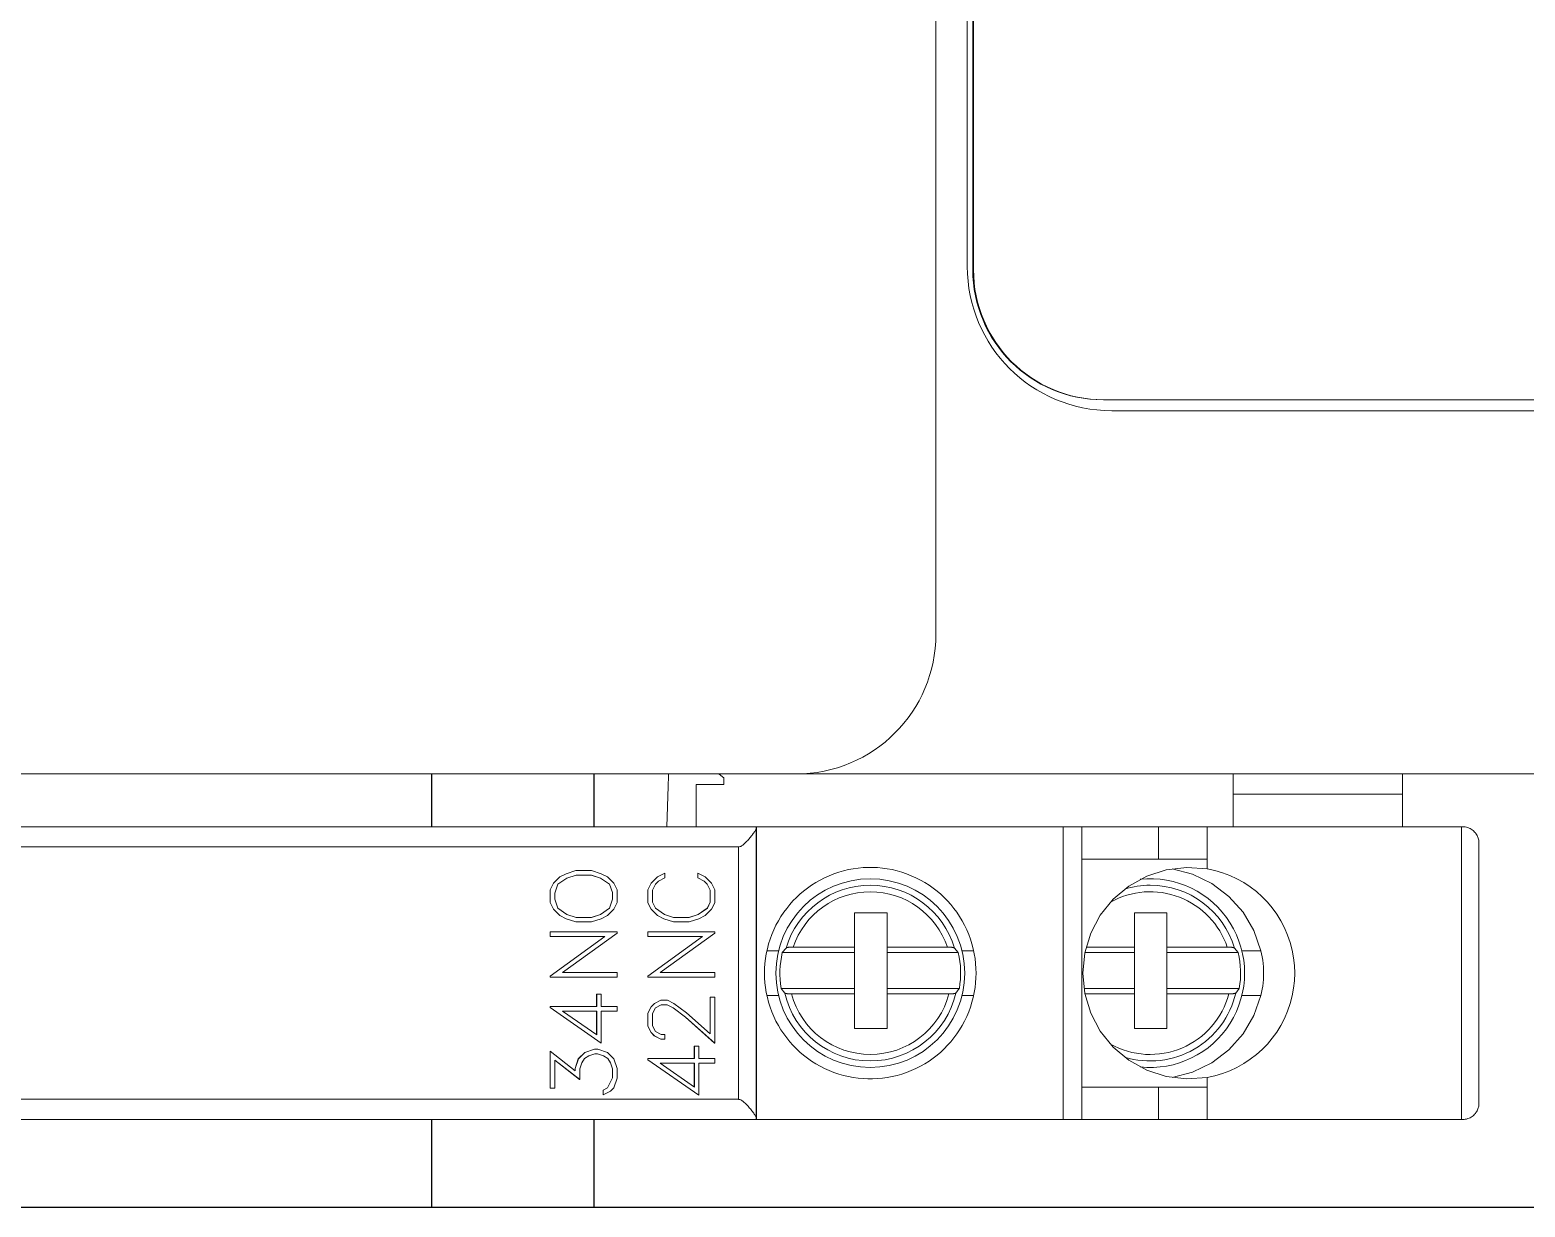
# Model space of a CAD drawing. Header units: millimetres. Extents: x 0 to 69574, y -5 to 41746.
# Drawn here: x 39219.34 to 39265.27, y 32219.4 to 32255.58 of the extents above; entities that cross this region are included whole.
import ezdxf

# ---------------------------------------------------------------- set-up
doc = ezdxf.new("R2010")
doc.units = ezdxf.units.MM
doc.set_wipeout_variables(frame=1)
doc.layers.add('000-PI-Oprema', color=30, linetype='Continuous', lineweight=5)
doc.layers.add('002-PI-Kabelska kanalica', color=150, linetype='Continuous')
doc.layers.add('004-PI-DIN Šina', color=3, linetype='Continuous')

# ---------------------------------------------------------------- blocks, each defined once
blk = doc.blocks.new('*U581')
at = {"layer": '004-PI-DIN Šina'}
blk.add_lwpolyline([(220, -17.5), (220, 17.5), (0, 17.5), (0, -17.5)], close=True, dxfattribs=at)
blk.add_lwpolyline([(0, 12.5), (220, 12.5)], dxfattribs=at)
blk = doc.blocks.new('*U1086')
at = {"layer": '002-PI-Kabelska kanalica'}
blk.add_line((-20, -100), (-20, 470), dxfattribs=at)
blk = doc.blocks.new('3RV2901-1A')
at = {"layer": '000-PI-Oprema'}
for p, q in [((44674.395, 32345.851), (44675.695, 32347.505)), ((44674.195, 32345.851), (44674.195, 32346.701)), ((44674.195, 32345.851), (44674.395, 32345.851)), ((44673.895, 32325.001), (44673.895, 32330.201)), ((44675.695, 32325.001), (44675.695, 32330.201)), ((44663.971, 32322.887), (44663.952, 32322.919)), ((44663.991, 32322.857), (44663.971, 32322.887)), ((44664.012, 32322.83), (44663.991, 32322.857)), ((44664.034, 32322.805), (44664.012, 32322.83)), ((44664.058, 32322.783), (44664.034, 32322.805)), ((44664.083, 32322.761), (44664.058, 32322.783)), ((44664.108, 32322.742), (44664.083, 32322.761)), ((44664.135, 32322.724), (44664.108, 32322.742)), ((44664.163, 32322.709), (44664.135, 32322.724)), ((44664.191, 32322.695), (44664.163, 32322.709)), ((44664.22, 32322.683), (44664.191, 32322.695)), ((44664.25, 32322.673), (44664.22, 32322.683)), ((44664.279, 32322.665), (44664.25, 32322.673)), ((44664.309, 32322.659), (44664.279, 32322.665)), ((44664.338, 32322.655), (44664.309, 32322.659)), ((44664.367, 32322.652), (44664.338, 32322.655)), ((44664.395, 32322.651), (44664.367, 32322.652)), ((44664.395, 32322.651), (44672.395, 32322.651)), ((44672.395, 32322.651), (44672.424, 32322.652)), ((44672.424, 32322.652), (44672.452, 32322.655)), ((44672.452, 32322.655), (44672.482, 32322.659)), ((44672.482, 32322.659), (44672.511, 32322.665)), ((44672.511, 32322.665), (44672.541, 32322.673)), ((44672.541, 32322.673), (44672.57, 32322.683)), ((44672.57, 32322.683), (44672.599, 32322.695)), ((44672.599, 32322.695), (44672.627, 32322.709)), ((44672.627, 32322.709), (44672.655, 32322.724)), ((44672.655, 32322.724), (44672.682, 32322.742)), ((44672.682, 32322.742), (44672.708, 32322.761)), ((44672.708, 32322.761), (44672.732, 32322.783)), ((44672.732, 32322.783), (44672.756, 32322.805)), ((44672.756, 32322.805), (44672.778, 32322.83)), ((44672.778, 32322.83), (44672.799, 32322.857)), ((44672.799, 32322.857), (44672.819, 32322.887)), ((44672.819, 32322.887), (44672.838, 32322.919))]:
    blk.add_line(p, q, dxfattribs=at)
blk.add_wipeout([(44663.895, 32411.52), (44672.895, 32411.52), (44672.895, 32323.186), (44663.895, 32323.151)]).dxf.layer = '000-PI-Oprema'
for p, q in [((44663.895, 32323.151), (44663.895, 32389.853)), ((44672.895, 32344.853), (44672.895, 32389.853)), ((44664.516, 32366.196), (44664.517, 32368.51)), ((44672.274, 32366.196), (44672.274, 32368.51)), ((44664.516, 32363.882), (44664.516, 32366.196)), ((44672.274, 32363.882), (44672.274, 32366.196)), ((44664.516, 32361.569), (44664.516, 32363.882)), ((44672.274, 32361.569), (44672.274, 32363.882)), ((44664.516, 32359.256), (44664.516, 32361.569)), ((44672.274, 32359.256), (44672.274, 32361.569)), ((44664.516, 32356.944), (44664.516, 32359.256)), ((44672.274, 32356.944), (44672.274, 32359.256)), ((44664.516, 32354.633), (44664.516, 32356.944)), ((44672.274, 32354.633), (44672.274, 32356.944)), ((44664.516, 32352.323), (44664.516, 32354.633)), ((44672.274, 32352.323), (44672.274, 32354.633)), ((44664.516, 32350.014), (44664.516, 32352.323)), ((44672.274, 32350.014), (44672.274, 32352.323)), ((44664.861, 32351.187), (44665.992, 32351.187)), ((44664.861, 32351.046), (44664.861, 32351.187)), ((44664.861, 32351.183), (44665.992, 32351.183)), ((44664.861, 32351.046), (44665.723, 32351.046)), ((44665.128, 32350.278), (44665.723, 32351.046)), ((44665.128, 32350.282), (44665.72, 32351.046)), ((44665.389, 32350.418), (44665.992, 32351.183)), ((44665.992, 32351.183), (44665.992, 32351.187)), ((44666.245, 32349.623), (44667.334, 32351.187)), ((44666.245, 32349.619), (44667.334, 32351.183)), ((44667.334, 32351.187), (44667.367, 32351.187)), ((44667.334, 32351.183), (44667.334, 32351.187)), ((44667.334, 32351.183), (44667.367, 32351.183)), ((44667.367, 32349.756), (44667.367, 32351.187)), ((44668.272, 32351.187), (44668.305, 32351.187)), ((44668.272, 32349.13), (44668.272, 32351.187)), ((44668.272, 32351.183), (44668.305, 32351.183)), ((44668.305, 32351.183), (44668.305, 32351.187)), ((44668.305, 32351.187), (44669.524, 32349.509)), ((44669.524, 32349.506), (44668.305, 32351.183)), ((44669.524, 32351.187), (44669.662, 32351.187)), ((44669.524, 32349.506), (44669.524, 32351.187)), ((44669.524, 32351.183), (44669.662, 32351.183)), ((44669.662, 32349.13), (44669.662, 32351.187)), ((44670.164, 32350.892), (44670.361, 32351.088)), ((44670.164, 32350.888), (44670.361, 32351.084)), ((44670.361, 32351.088), (44670.561, 32351.187)), ((44670.361, 32351.084), (44670.561, 32351.183)), ((44670.361, 32351.084), (44670.361, 32351.088)), ((44670.387, 32350.951), (44670.665, 32351.045)), ((44670.561, 32351.187), (44670.955, 32351.187)), ((44670.561, 32351.183), (44670.561, 32351.187)), ((44670.561, 32351.183), (44670.955, 32351.183)), ((44670.665, 32351.045), (44670.852, 32351.045)), ((44671.13, 32350.951), (44670.852, 32351.045)), ((44670.955, 32351.183), (44670.955, 32351.187)), ((44670.955, 32351.187), (44671.156, 32351.088)), ((44671.156, 32351.084), (44670.955, 32351.183)), ((44671.156, 32351.084), (44671.156, 32351.088)), ((44671.156, 32351.088), (44671.352, 32350.892)), ((44671.352, 32350.888), (44671.156, 32351.084)), ((44666.494, 32349.756), (44667.23, 32350.812)), ((44667.23, 32349.756), (44667.23, 32350.812)), ((44669.628, 32349.13), (44668.41, 32350.808)), ((44668.41, 32349.13), (44668.41, 32350.808)), ((44669.97, 32350.402), (44670.068, 32350.694)), ((44669.97, 32350.398), (44670.068, 32350.691)), ((44670.068, 32350.694), (44670.164, 32350.892)), ((44670.068, 32350.691), (44670.164, 32350.888)), ((44670.068, 32350.691), (44670.068, 32350.694)), ((44670.107, 32350.392), (44670.201, 32350.672)), ((44670.164, 32350.888), (44670.164, 32350.892)), ((44670.201, 32350.672), (44670.387, 32350.951)), ((44671.317, 32350.672), (44671.13, 32350.951)), ((44671.41, 32350.392), (44671.317, 32350.672)), ((44671.352, 32350.888), (44671.352, 32350.892)), ((44671.352, 32350.892), (44671.448, 32350.694)), ((44671.448, 32350.691), (44671.352, 32350.888)), ((44671.448, 32350.691), (44671.448, 32350.694)), ((44671.448, 32350.694), (44671.547, 32350.402)), ((44671.547, 32350.398), (44671.448, 32350.691)), ((44665.128, 32350.278), (44665.128, 32350.282)), ((44665.128, 32350.278), (44665.458, 32350.278)), ((44665.389, 32350.418), (44665.463, 32350.418)), ((44665.392, 32350.422), (44665.463, 32350.422)), ((44665.641, 32350.216), (44665.458, 32350.278)), ((44665.463, 32350.418), (44665.463, 32350.422)), ((44665.463, 32350.422), (44665.759, 32350.323)), ((44665.759, 32350.319), (44665.463, 32350.418)), ((44665.77, 32350.131), (44665.641, 32350.216)), ((44665.759, 32350.319), (44665.759, 32350.323)), ((44665.759, 32350.323), (44665.96, 32350.123)), ((44665.96, 32350.119), (44665.759, 32350.319)), ((44665.856, 32350.001), (44665.77, 32350.131)), ((44665.96, 32350.119), (44665.96, 32350.123)), ((44665.96, 32350.123), (44666.058, 32349.828)), ((44666.058, 32349.824), (44665.96, 32350.119)), ((44669.97, 32349.915), (44669.97, 32350.402)), ((44670.107, 32349.919), (44670.107, 32350.392)), ((44671.41, 32349.919), (44671.41, 32350.392)), ((44671.547, 32349.915), (44671.547, 32350.402)), ((44664.516, 32347.707), (44664.516, 32350.014)), ((44665.919, 32349.818), (44665.856, 32350.001)), ((44665.856, 32349.547), (44665.919, 32349.732)), ((44665.856, 32349.544), (44665.919, 32349.729)), ((44665.919, 32349.729), (44665.919, 32349.818)), ((44665.96, 32349.428), (44666.058, 32349.723)), ((44666.058, 32349.723), (44666.058, 32349.828)), ((44666.245, 32349.619), (44666.245, 32349.623)), ((44666.245, 32349.619), (44667.23, 32349.619)), ((44666.494, 32349.756), (44667.23, 32349.756)), ((44666.497, 32349.76), (44667.23, 32349.76)), ((44667.23, 32349.13), (44667.23, 32349.619)), ((44667.367, 32349.76), (44667.752, 32349.76)), ((44667.367, 32349.756), (44667.752, 32349.756)), ((44667.367, 32349.619), (44667.752, 32349.619)), ((44667.367, 32349.13), (44667.367, 32349.619)), ((44667.752, 32349.619), (44667.752, 32349.76)), ((44670.068, 32349.623), (44669.97, 32349.915)), ((44670.164, 32349.425), (44670.068, 32349.623)), ((44670.107, 32349.923), (44670.201, 32349.644)), ((44670.201, 32349.64), (44670.107, 32349.919)), ((44670.201, 32349.64), (44670.201, 32349.644)), ((44670.201, 32349.644), (44670.387, 32349.364)), ((44670.387, 32349.36), (44670.201, 32349.64)), ((44671.13, 32349.364), (44671.317, 32349.644)), ((44671.13, 32349.36), (44671.317, 32349.64)), ((44671.317, 32349.644), (44671.41, 32349.923)), ((44671.317, 32349.64), (44671.41, 32349.919)), ((44671.317, 32349.64), (44671.317, 32349.644)), ((44671.352, 32349.425), (44671.448, 32349.623)), ((44671.448, 32349.623), (44671.547, 32349.915)), ((44672.274, 32347.707), (44672.274, 32350.014)), ((44664.656, 32349.558), (44664.801, 32349.558)), ((44664.656, 32349.554), (44664.656, 32349.558)), ((44664.769, 32349.328), (44664.656, 32349.554)), ((44664.656, 32349.554), (44664.801, 32349.554)), ((44664.873, 32349.228), (44664.769, 32349.328)), ((44664.801, 32349.554), (44664.801, 32349.558)), ((44664.801, 32349.558), (44664.867, 32349.424)), ((44664.867, 32349.421), (44664.801, 32349.554)), ((44664.867, 32349.421), (44664.867, 32349.424)), ((44664.867, 32349.424), (44665.178, 32349.271)), ((44665.178, 32349.267), (44664.867, 32349.421)), ((44665.17, 32349.13), (44664.873, 32349.228)), ((44665.17, 32349.13), (44665.463, 32349.13)), ((44665.178, 32349.271), (44665.458, 32349.271)), ((44665.178, 32349.267), (44665.178, 32349.271)), ((44665.178, 32349.267), (44665.458, 32349.267)), ((44665.458, 32349.271), (44665.641, 32349.335)), ((44665.458, 32349.267), (44665.641, 32349.331)), ((44665.458, 32349.267), (44665.458, 32349.271)), ((44665.463, 32349.13), (44665.759, 32349.229)), ((44665.641, 32349.335), (44665.77, 32349.419)), ((44665.641, 32349.331), (44665.77, 32349.415)), ((44665.641, 32349.331), (44665.641, 32349.335)), ((44665.759, 32349.229), (44665.96, 32349.428)), ((44665.77, 32349.419), (44665.856, 32349.547)), ((44665.77, 32349.415), (44665.856, 32349.544)), ((44665.77, 32349.415), (44665.77, 32349.419)), ((44665.856, 32349.544), (44665.856, 32349.547)), ((44667.23, 32349.13), (44667.367, 32349.13)), ((44668.272, 32349.13), (44668.41, 32349.13)), ((44669.628, 32349.13), (44669.662, 32349.13)), ((44670.361, 32349.229), (44670.164, 32349.425)), ((44670.561, 32349.13), (44670.361, 32349.229)), ((44670.387, 32349.36), (44670.387, 32349.364)), ((44670.387, 32349.364), (44670.665, 32349.271)), ((44670.665, 32349.267), (44670.387, 32349.36)), ((44670.561, 32349.13), (44670.955, 32349.13)), ((44670.665, 32349.271), (44670.874, 32349.271)), ((44670.665, 32349.267), (44670.665, 32349.271)), ((44670.665, 32349.267), (44670.874, 32349.267)), ((44670.874, 32349.271), (44671.13, 32349.364)), ((44670.874, 32349.267), (44671.13, 32349.36)), ((44670.874, 32349.267), (44670.874, 32349.271)), ((44670.955, 32349.13), (44671.156, 32349.229)), ((44671.13, 32349.36), (44671.13, 32349.364)), ((44671.156, 32349.229), (44671.352, 32349.425)), ((44664.645, 32346.621), (44665.734, 32348.184)), ((44664.645, 32346.618), (44665.734, 32348.181)), ((44664.894, 32346.755), (44665.63, 32347.81)), ((44665.63, 32346.755), (44665.63, 32347.81)), ((44665.734, 32348.184), (44665.767, 32348.184)), ((44665.734, 32348.181), (44665.734, 32348.184)), ((44665.734, 32348.181), (44665.767, 32348.181)), ((44665.767, 32346.755), (44665.767, 32348.184)), ((44666.366, 32347.787), (44666.464, 32347.987)), ((44666.366, 32347.784), (44666.464, 32347.984)), ((44666.366, 32347.661), (44666.366, 32347.787)), ((44666.464, 32347.987), (44666.566, 32348.087)), ((44666.464, 32347.984), (44666.566, 32348.084)), ((44666.464, 32347.984), (44666.464, 32347.987)), ((44666.506, 32347.773), (44666.597, 32347.953)), ((44666.506, 32347.661), (44666.506, 32347.773)), ((44666.566, 32348.087), (44666.767, 32348.184)), ((44666.566, 32348.084), (44666.767, 32348.181)), ((44666.566, 32348.084), (44666.566, 32348.087)), ((44666.597, 32347.953), (44666.778, 32348.044)), ((44666.767, 32348.184), (44667.162, 32348.184)), ((44666.767, 32348.181), (44666.767, 32348.184)), ((44666.767, 32348.181), (44667.162, 32348.181)), ((44666.778, 32348.044), (44667.15, 32348.044)), ((44667.332, 32347.954), (44667.15, 32348.044)), ((44667.162, 32348.181), (44667.162, 32348.184)), ((44667.162, 32348.184), (44667.362, 32348.085)), ((44667.362, 32348.082), (44667.162, 32348.181)), ((44667.422, 32347.773), (44667.332, 32347.954)), ((44667.362, 32348.082), (44667.362, 32348.085)), ((44667.362, 32348.085), (44667.464, 32347.985)), ((44667.464, 32347.982), (44667.362, 32348.082)), ((44667.422, 32347.593), (44667.422, 32347.773)), ((44667.464, 32347.982), (44667.464, 32347.985)), ((44667.464, 32347.985), (44667.563, 32347.785)), ((44667.563, 32347.782), (44667.464, 32347.982)), ((44667.563, 32347.579), (44667.563, 32347.785)), ((44668.272, 32348.184), (44668.305, 32348.184)), ((44668.272, 32348.181), (44668.272, 32348.184)), ((44668.272, 32348.181), (44668.305, 32348.181)), ((44668.272, 32346.129), (44668.272, 32348.181)), ((44668.305, 32348.181), (44668.305, 32348.184)), ((44668.305, 32348.184), (44669.524, 32346.508)), ((44669.524, 32346.505), (44668.305, 32348.181)), ((44669.628, 32346.129), (44668.41, 32347.806)), ((44668.41, 32346.129), (44668.41, 32347.806)), ((44669.524, 32348.184), (44669.662, 32348.184)), ((44669.524, 32348.181), (44669.524, 32348.184)), ((44669.524, 32348.181), (44669.662, 32348.181)), ((44669.524, 32346.505), (44669.524, 32348.181)), ((44669.662, 32348.181), (44669.662, 32348.184)), ((44669.662, 32346.129), (44669.662, 32348.181)), ((44670.067, 32347.692), (44670.162, 32347.889)), ((44670.067, 32347.689), (44670.162, 32347.886)), ((44670.162, 32347.889), (44670.36, 32348.085)), ((44670.162, 32347.886), (44670.36, 32348.082)), ((44670.162, 32347.886), (44670.162, 32347.889)), ((44670.2, 32347.671), (44670.387, 32347.953)), ((44670.36, 32348.085), (44670.56, 32348.184)), ((44670.36, 32348.082), (44670.56, 32348.181)), ((44670.36, 32348.082), (44670.36, 32348.085)), ((44670.387, 32347.953), (44670.572, 32348.044)), ((44670.56, 32348.184), (44670.955, 32348.184)), ((44670.56, 32348.181), (44670.56, 32348.184)), ((44670.56, 32348.181), (44670.955, 32348.181)), ((44670.572, 32348.044), (44670.944, 32348.044)), ((44671.128, 32347.951), (44670.944, 32348.044)), ((44670.955, 32348.181), (44670.955, 32348.184)), ((44670.955, 32348.184), (44671.156, 32348.087)), ((44671.156, 32348.084), (44670.955, 32348.181)), ((44671.219, 32347.86), (44671.128, 32347.951)), ((44671.156, 32348.084), (44671.156, 32348.087)), ((44671.156, 32348.087), (44671.353, 32347.891)), ((44671.353, 32347.888), (44671.156, 32348.084)), ((44671.321, 32347.661), (44671.219, 32347.86)), ((44671.353, 32347.888), (44671.353, 32347.891)), ((44671.353, 32347.891), (44671.465, 32347.664)), ((44671.465, 32347.661), (44671.353, 32347.888)), ((44664.516, 32345.401), (44664.516, 32347.707)), ((44666.366, 32347.661), (44666.506, 32347.661)), ((44667.044, 32347.03), (44667.33, 32347.409)), ((44667.044, 32347.027), (44667.33, 32347.406)), ((44667.173, 32346.996), (44667.464, 32347.382)), ((44667.33, 32347.409), (44667.422, 32347.596)), ((44667.33, 32347.406), (44667.422, 32347.593)), ((44667.33, 32347.406), (44667.33, 32347.409)), ((44667.464, 32347.382), (44667.563, 32347.579)), ((44669.97, 32347.4), (44670.067, 32347.692)), ((44669.97, 32347.397), (44670.067, 32347.689)), ((44669.97, 32347.397), (44669.97, 32347.4)), ((44669.97, 32346.914), (44669.97, 32347.397)), ((44670.067, 32347.689), (44670.067, 32347.692)), ((44670.107, 32347.392), (44670.2, 32347.671)), ((44670.107, 32346.919), (44670.107, 32347.392)), ((44671.321, 32347.661), (44671.465, 32347.661)), ((44671.465, 32347.661), (44671.465, 32347.664)), ((44672.274, 32345.401), (44672.274, 32347.707)), ((44675.695, 32347.505), (44672.895, 32347.601)), ((44666.243, 32346.133), (44667.044, 32347.03)), ((44666.243, 32346.129), (44667.044, 32347.027)), ((44666.534, 32346.266), (44667.173, 32346.996)), ((44667.044, 32347.027), (44667.044, 32347.03)), ((44670.067, 32346.621), (44669.97, 32346.914)), ((44670.107, 32346.922), (44670.2, 32346.642)), ((44670.2, 32346.639), (44670.107, 32346.919)), ((44664.645, 32346.618), (44664.645, 32346.621)), ((44664.645, 32346.618), (44665.63, 32346.618)), ((44664.894, 32346.755), (44665.63, 32346.755)), ((44664.897, 32346.758), (44665.63, 32346.758)), ((44665.63, 32346.129), (44665.63, 32346.618)), ((44665.767, 32346.758), (44666.152, 32346.758)), ((44665.767, 32346.755), (44666.152, 32346.755)), ((44665.767, 32346.618), (44666.152, 32346.618)), ((44665.767, 32346.129), (44665.767, 32346.618)), ((44666.152, 32346.618), (44666.152, 32346.758)), ((44670.162, 32346.424), (44670.067, 32346.621)), ((44670.36, 32346.228), (44670.162, 32346.424)), ((44670.2, 32346.639), (44670.2, 32346.642)), ((44670.2, 32346.642), (44670.387, 32346.36)), ((44670.387, 32346.357), (44670.2, 32346.639)), ((44671.128, 32346.363), (44671.219, 32346.454)), ((44671.128, 32346.36), (44671.219, 32346.45)), ((44671.156, 32346.227), (44671.353, 32346.422)), ((44671.219, 32346.454), (44671.321, 32346.653)), ((44671.219, 32346.45), (44671.321, 32346.65)), ((44671.219, 32346.45), (44671.219, 32346.454)), ((44671.321, 32346.653), (44671.465, 32346.653)), ((44671.321, 32346.65), (44671.321, 32346.653)), ((44671.321, 32346.65), (44671.465, 32346.65)), ((44671.353, 32346.422), (44671.465, 32346.65)), ((44671.465, 32346.65), (44671.465, 32346.653)), ((44672.895, 32346.701), (44674.195, 32346.701)), ((44665.63, 32346.129), (44665.767, 32346.129)), ((44666.243, 32346.129), (44666.243, 32346.133)), ((44666.243, 32346.129), (44667.658, 32346.129)), ((44666.534, 32346.266), (44667.658, 32346.266)), ((44666.537, 32346.27), (44667.658, 32346.27)), ((44667.658, 32346.129), (44667.658, 32346.27)), ((44668.272, 32346.129), (44668.41, 32346.129)), ((44669.628, 32346.129), (44669.662, 32346.129)), ((44670.56, 32346.129), (44670.36, 32346.228)), ((44670.387, 32346.357), (44670.387, 32346.36)), ((44670.387, 32346.36), (44670.572, 32346.27)), ((44670.572, 32346.266), (44670.387, 32346.357)), ((44670.56, 32346.129), (44670.955, 32346.129)), ((44670.572, 32346.27), (44670.944, 32346.27)), ((44670.572, 32346.266), (44670.572, 32346.27)), ((44670.572, 32346.266), (44670.944, 32346.266)), ((44670.944, 32346.27), (44671.128, 32346.363)), ((44670.944, 32346.266), (44671.128, 32346.36)), ((44670.944, 32346.266), (44670.944, 32346.27)), ((44670.955, 32346.129), (44671.156, 32346.227)), ((44671.128, 32346.36), (44671.128, 32346.363)), ((44664.14, 32344.97), (44664.167, 32344.991)), ((44664.167, 32344.991), (44664.195, 32345.012)), ((44664.195, 32345.012), (44664.222, 32345.035)), ((44664.222, 32345.035), (44664.249, 32345.058)), ((44664.249, 32345.058), (44664.276, 32345.081)), ((44664.276, 32345.081), (44664.302, 32345.105)), ((44664.302, 32345.105), (44664.328, 32345.128)), ((44664.328, 32345.128), (44664.353, 32345.152)), ((44664.353, 32345.152), (44664.377, 32345.175)), ((44664.377, 32345.175), (44664.399, 32345.199)), ((44664.399, 32345.199), (44664.421, 32345.222)), ((44664.421, 32345.222), (44664.44, 32345.244)), ((44664.44, 32345.244), (44664.458, 32345.266)), ((44664.458, 32345.266), (44664.474, 32345.288)), ((44664.474, 32345.288), (44664.486, 32345.307)), ((44664.486, 32345.307), (44664.496, 32345.325)), ((44664.496, 32345.325), (44664.503, 32345.341)), ((44664.503, 32345.341), (44664.509, 32345.356)), ((44664.509, 32345.356), (44664.513, 32345.37)), ((44664.513, 32345.37), (44664.515, 32345.385)), ((44664.515, 32345.385), (44664.516, 32345.401)), ((44664.516, 32345.401), (44672.274, 32345.401)), ((44672.276, 32345.377), (44672.274, 32345.401)), ((44672.282, 32345.353), (44672.276, 32345.377)), ((44672.291, 32345.331), (44672.282, 32345.353)), ((44672.303, 32345.309), (44672.291, 32345.331)), ((44672.317, 32345.288), (44672.303, 32345.309)), ((44672.332, 32345.266), (44672.317, 32345.288)), ((44672.349, 32345.245), (44672.332, 32345.266)), ((44672.367, 32345.224), (44672.349, 32345.245)), ((44672.386, 32345.204), (44672.367, 32345.224)), ((44672.406, 32345.183), (44672.386, 32345.204)), ((44672.428, 32345.161), (44672.406, 32345.183)), ((44672.451, 32345.139), (44672.428, 32345.161)), ((44672.475, 32345.116), (44672.451, 32345.139)), ((44672.5, 32345.094), (44672.475, 32345.116)), ((44672.525, 32345.071), (44672.5, 32345.094)), ((44672.551, 32345.049), (44672.525, 32345.071)), ((44672.578, 32345.027), (44672.551, 32345.049)), ((44672.604, 32345.006), (44672.578, 32345.027)), ((44672.631, 32344.985), (44672.604, 32345.006)), ((44663.895, 32344.853), (44672.895, 32344.853)), ((44663.895, 32344.852), (44664.845, 32344.852)), ((44663.93, 32344.853), (44663.944, 32344.855)), ((44663.944, 32344.855), (44663.959, 32344.859)), ((44663.959, 32344.859), (44663.977, 32344.866)), ((44663.977, 32344.866), (44663.996, 32344.875)), ((44663.996, 32344.875), (44664.017, 32344.886)), ((44664.017, 32344.886), (44664.04, 32344.899)), ((44664.04, 32344.899), (44664.063, 32344.915)), ((44664.063, 32344.915), (44664.088, 32344.932)), ((44664.088, 32344.932), (44664.114, 32344.95)), ((44664.114, 32344.95), (44664.14, 32344.97)), ((44664.845, 32344.851), (44664.845, 32344.853)), ((44664.845, 32344.851), (44671.945, 32344.851)), ((44667.648, 32344.514), (44667.798, 32344.546)), ((44667.798, 32344.546), (44667.949, 32344.571)), ((44667.949, 32344.571), (44668.099, 32344.588)), ((44668.099, 32344.588), (44668.248, 32344.598)), ((44668.248, 32344.598), (44668.395, 32344.601)), ((44668.542, 32344.598), (44668.395, 32344.601)), ((44668.691, 32344.588), (44668.542, 32344.598)), ((44668.841, 32344.571), (44668.691, 32344.588)), ((44668.992, 32344.546), (44668.841, 32344.571)), ((44669.142, 32344.514), (44668.992, 32344.546)), ((44671.945, 32344.851), (44671.945, 32344.853)), ((44671.945, 32344.852), (44672.895, 32344.852)), ((44672.657, 32344.965), (44672.631, 32344.985)), ((44672.682, 32344.946), (44672.657, 32344.965)), ((44672.705, 32344.929), (44672.682, 32344.946)), ((44672.728, 32344.914), (44672.705, 32344.929)), ((44672.749, 32344.9), (44672.728, 32344.914)), ((44672.769, 32344.888), (44672.749, 32344.9)), ((44672.788, 32344.878), (44672.769, 32344.888)), ((44672.805, 32344.869), (44672.788, 32344.878)), ((44672.821, 32344.863), (44672.805, 32344.869)), ((44672.836, 32344.857), (44672.821, 32344.863)), ((44672.849, 32344.854), (44672.836, 32344.857)), ((44672.86, 32344.853), (44672.849, 32344.854)), ((44672.895, 32344.852), (44672.895, 32344.853)), ((44672.895, 32335.423), (44672.895, 32344.852)), ((44666.526, 32344.011), (44666.654, 32344.096)), ((44666.654, 32344.096), (44666.786, 32344.175)), ((44666.786, 32344.175), (44666.922, 32344.249)), ((44666.922, 32344.249), (44667.062, 32344.316)), ((44667.062, 32344.316), (44667.205, 32344.376)), ((44667.205, 32344.376), (44667.351, 32344.429)), ((44667.351, 32344.429), (44667.499, 32344.475)), ((44667.499, 32344.475), (44667.648, 32344.514)), ((44667.705, 32344.168), (44667.705, 32344.527)), ((44667.925, 32344.087), (44667.784, 32343.981)), ((44667.925, 32341.836), (44667.925, 32344.087)), ((44669.085, 32344.168), (44669.085, 32344.527)), ((44669.291, 32344.475), (44669.142, 32344.514)), ((44669.439, 32344.429), (44669.291, 32344.475)), ((44669.585, 32344.376), (44669.439, 32344.429)), ((44669.728, 32344.316), (44669.585, 32344.376)), ((44669.868, 32344.249), (44669.728, 32344.316)), ((44670.004, 32344.175), (44669.868, 32344.249)), ((44670.136, 32344.096), (44670.004, 32344.175)), ((44670.264, 32344.011), (44670.136, 32344.096)), ((44665.97, 32343.515), (44666.071, 32343.623)), ((44666.071, 32343.623), (44666.176, 32343.726)), ((44666.176, 32343.726), (44666.287, 32343.825)), ((44666.287, 32343.825), (44666.404, 32343.92)), ((44666.404, 32343.92), (44666.526, 32344.011)), ((44667.755, 32343.784), (44667.756, 32343.8)), ((44667.755, 32343.768), (44667.755, 32343.784)), ((44667.755, 32341.836), (44667.755, 32343.768)), ((44667.756, 32343.817), (44667.757, 32343.833)), ((44667.756, 32343.8), (44667.756, 32343.817)), ((44667.757, 32343.848), (44667.758, 32343.862)), ((44667.757, 32343.833), (44667.757, 32343.848)), ((44667.758, 32343.862), (44667.76, 32343.877)), ((44667.76, 32343.877), (44667.761, 32343.891)), ((44667.761, 32343.891), (44667.763, 32343.904)), ((44667.763, 32343.904), (44667.764, 32343.916)), ((44667.764, 32343.916), (44667.766, 32343.927)), ((44667.766, 32343.927), (44667.768, 32343.938)), ((44667.768, 32343.938), (44667.77, 32343.948)), ((44667.77, 32343.948), (44667.772, 32343.957)), ((44667.772, 32343.957), (44667.774, 32343.964)), ((44667.774, 32343.964), (44667.776, 32343.97)), ((44667.776, 32343.97), (44667.779, 32343.975)), ((44667.779, 32343.975), (44667.781, 32343.979)), ((44667.781, 32343.979), (44667.784, 32343.981)), ((44669.025, 32341.836), (44669.025, 32344.055)), ((44669.166, 32343.939), (44669.025, 32344.055)), ((44669.169, 32343.936), (44669.166, 32343.939)), ((44669.171, 32343.932), (44669.169, 32343.936)), ((44669.174, 32343.927), (44669.171, 32343.932)), ((44669.176, 32343.92), (44669.174, 32343.927)), ((44669.178, 32343.913), (44669.176, 32343.92)), ((44669.18, 32343.904), (44669.178, 32343.913)), ((44669.182, 32343.893), (44669.18, 32343.904)), ((44669.184, 32343.882), (44669.182, 32343.893)), ((44669.186, 32343.871), (44669.184, 32343.882)), ((44669.188, 32343.859), (44669.186, 32343.871)), ((44669.189, 32343.845), (44669.188, 32343.859)), ((44669.191, 32343.831), (44669.189, 32343.845)), ((44669.192, 32343.816), (44669.191, 32343.831)), ((44669.193, 32343.801), (44669.192, 32343.816)), ((44669.194, 32343.786), (44669.193, 32343.801)), ((44669.194, 32343.769), (44669.194, 32343.786)), ((44669.195, 32343.753), (44669.194, 32343.769)), ((44669.195, 32343.736), (44669.195, 32343.753)), ((44669.195, 32343.72), (44669.195, 32343.736)), ((44669.195, 32341.836), (44669.195, 32343.72)), ((44670.386, 32343.92), (44670.264, 32344.011)), ((44670.503, 32343.825), (44670.386, 32343.92)), ((44670.614, 32343.726), (44670.503, 32343.825)), ((44670.719, 32343.623), (44670.614, 32343.726)), ((44670.82, 32343.515), (44670.719, 32343.623)), ((44665.61, 32343.027), (44665.693, 32343.157)), ((44665.693, 32343.157), (44665.78, 32343.282)), ((44665.78, 32343.282), (44665.873, 32343.401)), ((44665.873, 32343.401), (44665.97, 32343.515)), ((44670.917, 32343.401), (44670.82, 32343.515)), ((44671.01, 32343.282), (44670.917, 32343.401)), ((44671.098, 32343.157), (44671.01, 32343.282)), ((44671.18, 32343.027), (44671.098, 32343.157)), ((44665.4, 32342.613), (44665.464, 32342.754)), ((44665.464, 32342.754), (44665.534, 32342.893)), ((44665.534, 32342.893), (44665.61, 32343.027)), ((44671.256, 32342.893), (44671.18, 32343.027)), ((44671.327, 32342.754), (44671.256, 32342.893)), ((44671.39, 32342.613), (44671.327, 32342.754)), ((44665.251, 32342.173), (44665.293, 32342.322)), ((44665.293, 32342.322), (44665.343, 32342.468)), ((44665.343, 32342.468), (44665.4, 32342.613)), ((44671.447, 32342.468), (44671.39, 32342.613)), ((44671.497, 32342.322), (44671.447, 32342.468)), ((44671.54, 32342.173), (44671.497, 32342.322)), ((44665.166, 32341.722), (44665.187, 32341.873)), ((44665.187, 32341.873), (44665.215, 32342.023)), ((44665.215, 32342.023), (44665.251, 32342.173)), ((44666.695, 32341.836), (44670.245, 32341.836)), ((44666.695, 32340.836), (44666.695, 32341.836)), ((44670.245, 32340.836), (44670.245, 32341.836)), ((44671.575, 32342.023), (44671.54, 32342.173)), ((44671.603, 32341.873), (44671.575, 32342.023)), ((44671.624, 32341.722), (44671.603, 32341.873)), ((44665.146, 32341.425), (44665.153, 32341.573)), ((44665.146, 32341.278), (44665.146, 32341.425)), ((44665.153, 32341.573), (44665.166, 32341.722)), ((44671.638, 32341.573), (44671.624, 32341.722)), ((44671.644, 32341.425), (44671.638, 32341.573)), ((44671.644, 32341.278), (44671.644, 32341.425)), ((44665.153, 32341.13), (44665.146, 32341.278)), ((44665.166, 32340.98), (44665.153, 32341.13)), ((44665.187, 32340.83), (44665.166, 32340.98)), ((44671.603, 32340.83), (44671.624, 32340.98)), ((44671.624, 32340.98), (44671.637, 32341.13)), ((44671.637, 32341.13), (44671.644, 32341.278)), ((44665.215, 32340.679), (44665.187, 32340.83)), ((44665.251, 32340.53), (44665.215, 32340.679)), ((44665.293, 32340.381), (44665.251, 32340.53)), ((44666.695, 32340.836), (44670.245, 32340.836)), ((44667.755, 32338.935), (44667.755, 32340.836)), ((44667.925, 32338.616), (44667.925, 32340.836)), ((44669.025, 32338.648), (44669.025, 32340.836)), ((44669.195, 32338.983), (44669.195, 32340.836)), ((44671.497, 32340.381), (44671.539, 32340.53)), ((44671.539, 32340.53), (44671.575, 32340.679)), ((44671.575, 32340.679), (44671.603, 32340.83)), ((44665.343, 32340.234), (44665.293, 32340.381)), ((44665.4, 32340.09), (44665.343, 32340.234)), ((44665.464, 32339.948), (44665.4, 32340.09)), ((44665.534, 32339.81), (44665.464, 32339.948)), ((44671.256, 32339.81), (44671.326, 32339.948)), ((44671.326, 32339.948), (44671.39, 32340.09)), ((44671.39, 32340.09), (44671.447, 32340.234)), ((44671.447, 32340.234), (44671.497, 32340.381)), ((44665.61, 32339.676), (44665.534, 32339.81)), ((44665.693, 32339.546), (44665.61, 32339.676)), ((44665.781, 32339.421), (44665.693, 32339.546)), ((44671.01, 32339.421), (44671.097, 32339.546)), ((44671.097, 32339.546), (44671.18, 32339.676)), ((44671.18, 32339.676), (44671.256, 32339.81)), ((44665.873, 32339.301), (44665.781, 32339.421)), ((44665.97, 32339.187), (44665.873, 32339.301)), ((44666.071, 32339.079), (44665.97, 32339.187)), ((44666.176, 32338.977), (44666.071, 32339.079)), ((44670.614, 32338.977), (44670.719, 32339.079)), ((44670.719, 32339.079), (44670.82, 32339.187)), ((44670.82, 32339.187), (44670.917, 32339.301)), ((44670.917, 32339.301), (44671.01, 32339.421)), ((44666.287, 32338.878), (44666.176, 32338.977)), ((44666.404, 32338.783), (44666.287, 32338.878)), ((44666.527, 32338.692), (44666.404, 32338.783)), ((44666.654, 32338.607), (44666.527, 32338.692)), ((44666.786, 32338.528), (44666.654, 32338.607)), ((44667.755, 32338.919), (44667.755, 32338.935)), ((44667.756, 32338.902), (44667.755, 32338.919)), ((44667.756, 32338.886), (44667.756, 32338.902)), ((44667.757, 32338.87), (44667.756, 32338.886)), ((44667.757, 32338.855), (44667.757, 32338.87)), ((44667.758, 32338.841), (44667.757, 32338.855)), ((44667.76, 32338.826), (44667.758, 32338.841)), ((44667.761, 32338.812), (44667.76, 32338.826)), ((44667.763, 32338.799), (44667.761, 32338.812)), ((44667.764, 32338.787), (44667.763, 32338.799)), ((44667.766, 32338.775), (44667.764, 32338.787)), ((44667.768, 32338.765), (44667.766, 32338.775)), ((44667.77, 32338.755), (44667.768, 32338.765)), ((44667.772, 32338.746), (44667.77, 32338.755)), ((44667.774, 32338.739), (44667.772, 32338.746)), ((44667.776, 32338.733), (44667.774, 32338.739)), ((44667.779, 32338.728), (44667.776, 32338.733)), ((44667.781, 32338.724), (44667.779, 32338.728)), ((44667.784, 32338.722), (44667.781, 32338.724)), ((44667.784, 32338.722), (44667.925, 32338.616)), ((44669.025, 32338.648), (44669.166, 32338.764)), ((44669.166, 32338.764), (44669.168, 32338.766)), ((44669.168, 32338.766), (44669.171, 32338.769)), ((44669.171, 32338.769), (44669.173, 32338.773)), ((44669.173, 32338.773), (44669.175, 32338.778)), ((44669.175, 32338.778), (44669.176, 32338.784)), ((44669.176, 32338.784), (44669.178, 32338.79)), ((44669.178, 32338.79), (44669.18, 32338.797)), ((44669.18, 32338.797), (44669.182, 32338.806)), ((44669.182, 32338.806), (44669.183, 32338.814)), ((44669.183, 32338.814), (44669.185, 32338.823)), ((44669.185, 32338.823), (44669.186, 32338.833)), ((44669.186, 32338.833), (44669.188, 32338.843)), ((44669.188, 32338.843), (44669.189, 32338.854)), ((44669.189, 32338.854), (44669.19, 32338.866)), ((44669.19, 32338.866), (44669.191, 32338.878)), ((44669.191, 32338.878), (44669.192, 32338.89)), ((44669.192, 32338.89), (44669.193, 32338.903)), ((44669.193, 32338.915), (44669.194, 32338.928)), ((44669.193, 32338.903), (44669.193, 32338.915)), ((44669.194, 32338.942), (44669.195, 32338.956)), ((44669.194, 32338.928), (44669.194, 32338.942)), ((44669.195, 32338.97), (44669.195, 32338.983)), ((44669.195, 32338.956), (44669.195, 32338.97)), ((44670.004, 32338.528), (44670.136, 32338.607)), ((44670.136, 32338.607), (44670.264, 32338.692)), ((44670.264, 32338.692), (44670.386, 32338.783)), ((44670.386, 32338.783), (44670.503, 32338.878)), ((44670.503, 32338.878), (44670.614, 32338.977)), ((44666.922, 32338.454), (44666.786, 32338.528)), ((44667.062, 32338.387), (44666.922, 32338.454)), ((44667.205, 32338.327), (44667.062, 32338.387)), ((44667.351, 32338.274), (44667.205, 32338.327)), ((44667.499, 32338.228), (44667.351, 32338.274)), ((44667.648, 32338.189), (44667.499, 32338.228)), ((44667.798, 32338.157), (44667.648, 32338.189)), ((44667.705, 32338.176), (44667.705, 32338.535)), ((44667.949, 32338.132), (44667.798, 32338.157)), ((44668.099, 32338.115), (44667.949, 32338.132)), ((44668.248, 32338.105), (44668.099, 32338.115)), ((44668.395, 32338.101), (44668.248, 32338.105)), ((44668.395, 32338.101), (44668.542, 32338.105)), ((44668.542, 32338.105), (44668.691, 32338.115)), ((44668.691, 32338.115), (44668.841, 32338.132)), ((44668.841, 32338.132), (44668.992, 32338.157)), ((44668.992, 32338.157), (44669.142, 32338.189)), ((44669.085, 32338.176), (44669.085, 32338.535)), ((44669.142, 32338.189), (44669.291, 32338.228)), ((44669.291, 32338.228), (44669.439, 32338.274)), ((44669.439, 32338.274), (44669.585, 32338.327)), ((44669.585, 32338.327), (44669.728, 32338.387)), ((44669.728, 32338.387), (44669.868, 32338.454)), ((44669.868, 32338.454), (44670.004, 32338.528)), ((44663.895, 32335.423), (44672.895, 32335.423)), ((44672.895, 32334.851), (44672.895, 32335.423)), ((44663.895, 32334.851), (44672.895, 32334.851)), ((44664.895, 32332.501), (44664.895, 32334.851)), ((44667.755, 32333.236), (44667.755, 32334.755)), ((44667.925, 32333.236), (44667.925, 32334.784)), ((44669.025, 32333.236), (44669.025, 32334.757)), ((44669.195, 32333.236), (44669.195, 32334.718)), ((44671.895, 32332.501), (44671.895, 32334.851)), ((44672.895, 32332.501), (44672.895, 32334.851)), ((44666.695, 32333.236), (44670.245, 32333.236)), ((44666.695, 32332.236), (44666.695, 32333.236)), ((44670.245, 32332.236), (44670.245, 32333.236)), ((44663.895, 32332.501), (44664.895, 32332.501)), ((44664.895, 32331.001), (44664.895, 32332.501)), ((44666.695, 32332.236), (44670.245, 32332.236)), ((44667.755, 32330.335), (44667.755, 32332.236)), ((44667.925, 32330.016), (44667.925, 32332.236)), ((44669.025, 32330.048), (44669.025, 32332.236)), ((44669.195, 32330.383), (44669.195, 32332.236)), ((44671.895, 32332.501), (44672.895, 32332.501)), ((44671.895, 32331.001), (44671.895, 32332.501)), ((44672.895, 32331.001), (44672.895, 32332.501)), ((44663.895, 32331.001), (44664.895, 32331.001)), ((44664.895, 32331.001), (44665.192, 32331.001)), ((44665.242, 32330.767), (44665.192, 32331.001)), ((44665.31, 32330.534), (44665.242, 32330.767)), ((44671.481, 32330.534), (44671.548, 32330.767)), ((44671.548, 32330.767), (44671.598, 32331.001)), ((44671.598, 32331.001), (44672.895, 32331.001)), ((44672.895, 32323.186), (44672.895, 32331.001)), ((44665.395, 32330.307), (44665.31, 32330.534)), ((44665.496, 32330.087), (44665.395, 32330.307)), ((44667.755, 32330.319), (44667.755, 32330.335)), ((44667.756, 32330.302), (44667.755, 32330.319)), ((44667.756, 32330.286), (44667.756, 32330.302)), ((44669.191, 32330.278), (44669.192, 32330.29)), ((44669.192, 32330.29), (44669.193, 32330.303)), ((44669.193, 32330.315), (44669.194, 32330.328)), ((44669.193, 32330.303), (44669.193, 32330.315)), ((44669.194, 32330.342), (44669.195, 32330.356)), ((44669.194, 32330.328), (44669.194, 32330.342)), ((44669.195, 32330.37), (44669.195, 32330.383)), ((44669.195, 32330.356), (44669.195, 32330.37)), ((44671.294, 32330.087), (44671.396, 32330.307)), ((44671.396, 32330.307), (44671.481, 32330.534)), ((44665.614, 32329.875), (44665.496, 32330.087)), ((44665.746, 32329.675), (44665.614, 32329.875)), ((44667.705, 32329.35), (44667.705, 32329.935)), ((44667.757, 32330.27), (44667.756, 32330.286)), ((44667.757, 32330.255), (44667.757, 32330.27)), ((44667.758, 32330.241), (44667.757, 32330.255)), ((44667.76, 32330.226), (44667.758, 32330.241)), ((44667.761, 32330.212), (44667.76, 32330.226)), ((44667.763, 32330.199), (44667.761, 32330.212)), ((44667.764, 32330.187), (44667.763, 32330.199)), ((44667.766, 32330.175), (44667.764, 32330.187)), ((44667.768, 32330.165), (44667.766, 32330.175)), ((44667.77, 32330.155), (44667.768, 32330.165)), ((44667.772, 32330.146), (44667.77, 32330.155)), ((44667.774, 32330.139), (44667.772, 32330.146)), ((44667.776, 32330.133), (44667.774, 32330.139)), ((44667.779, 32330.128), (44667.776, 32330.133)), ((44667.781, 32330.124), (44667.779, 32330.128)), ((44667.784, 32330.122), (44667.781, 32330.124)), ((44667.784, 32330.122), (44667.925, 32330.016)), ((44669.025, 32330.048), (44669.166, 32330.164)), ((44669.085, 32329.35), (44669.085, 32329.935)), ((44669.166, 32330.164), (44669.168, 32330.166)), ((44669.168, 32330.166), (44669.171, 32330.169)), ((44669.171, 32330.169), (44669.173, 32330.173)), ((44669.173, 32330.173), (44669.175, 32330.178)), ((44669.175, 32330.178), (44669.176, 32330.184)), ((44669.176, 32330.184), (44669.178, 32330.19)), ((44669.178, 32330.19), (44669.18, 32330.197)), ((44669.18, 32330.197), (44669.182, 32330.206)), ((44669.182, 32330.206), (44669.183, 32330.214)), ((44669.183, 32330.214), (44669.185, 32330.223)), ((44669.185, 32330.223), (44669.186, 32330.233)), ((44669.186, 32330.233), (44669.188, 32330.243)), ((44669.188, 32330.243), (44669.189, 32330.254)), ((44669.189, 32330.254), (44669.19, 32330.266)), ((44669.19, 32330.266), (44669.191, 32330.278)), ((44671.044, 32329.675), (44671.176, 32329.875)), ((44671.176, 32329.875), (44671.294, 32330.087)), ((44672.895, 32330.201), (44675.695, 32330.201)), ((44665.891, 32329.487), (44665.746, 32329.675)), ((44666.046, 32329.313), (44665.891, 32329.487)), ((44670.744, 32329.313), (44670.9, 32329.487)), ((44670.9, 32329.487), (44671.044, 32329.675)), ((44666.211, 32329.152), (44666.046, 32329.313)), ((44666.391, 32329.001), (44666.211, 32329.152)), ((44666.584, 32328.861), (44666.391, 32329.001)), ((44667.802, 32329.328), (44667.705, 32329.35)), ((44667.899, 32329.309), (44667.802, 32329.328)), ((44667.998, 32329.294), (44667.899, 32329.309)), ((44668.097, 32329.282), (44667.998, 32329.294)), ((44668.197, 32329.273), (44668.097, 32329.282)), ((44668.296, 32329.268), (44668.197, 32329.273)), ((44668.395, 32329.267), (44668.296, 32329.268)), ((44668.395, 32329.267), (44668.494, 32329.268)), ((44668.494, 32329.268), (44668.593, 32329.273)), ((44668.593, 32329.273), (44668.693, 32329.282)), ((44668.693, 32329.282), (44668.792, 32329.294)), ((44668.792, 32329.294), (44668.891, 32329.309)), ((44668.891, 32329.309), (44668.989, 32329.328)), ((44668.989, 32329.328), (44669.085, 32329.35)), ((44670.206, 32328.861), (44670.399, 32329.001)), ((44670.399, 32329.001), (44670.579, 32329.152)), ((44670.579, 32329.152), (44670.744, 32329.313)), ((44666.789, 32328.735), (44666.584, 32328.861)), ((44667.005, 32328.623), (44666.789, 32328.735)), ((44667.228, 32328.528), (44667.005, 32328.623)), ((44667.458, 32328.449), (44667.228, 32328.528)), ((44669.332, 32328.449), (44669.562, 32328.528)), ((44669.562, 32328.528), (44669.785, 32328.623)), ((44669.785, 32328.623), (44670.001, 32328.735)), ((44670.001, 32328.735), (44670.206, 32328.861)), ((44667.693, 32328.388), (44667.458, 32328.449)), ((44667.928, 32328.345), (44667.693, 32328.388)), ((44668.163, 32328.32), (44667.928, 32328.345)), ((44668.395, 32328.312), (44668.163, 32328.32)), ((44668.395, 32328.312), (44668.627, 32328.32)), ((44668.627, 32328.32), (44668.862, 32328.345)), ((44668.862, 32328.345), (44669.098, 32328.388)), ((44669.098, 32328.388), (44669.332, 32328.449)), ((44672.895, 32325.001), (44675.695, 32325.001)), ((44663.895, 32323.186), (44672.895, 32323.186)), ((44663.897, 32323.11), (44663.895, 32323.151)), ((44663.902, 32323.07), (44663.897, 32323.11)), ((44663.91, 32323.03), (44663.902, 32323.07)), ((44663.922, 32322.991), (44663.91, 32323.03)), ((44663.936, 32322.954), (44663.922, 32322.991)), ((44663.952, 32322.919), (44663.936, 32322.954)), ((44672.838, 32322.919), (44672.855, 32322.954)), ((44672.855, 32322.954), (44672.869, 32322.991)), ((44672.869, 32322.991), (44672.88, 32323.03)), ((44672.88, 32323.03), (44672.888, 32323.07)), ((44672.888, 32323.07), (44672.893, 32323.11)), ((44672.893, 32323.11), (44672.895, 32323.151)), ((44672.895, 32323.151), (44672.895, 32323.186))]:
    blk.add_line(p, q, dxfattribs=at)
for points in [[(44671.598, 32331.001), (44671.644, 32331.63), (44671.569, 32332.256), (44671.376, 32332.856), (44671.072, 32333.407), (44670.667, 32333.889), (44670.178, 32334.284), (44669.622, 32334.577), (44669.02, 32334.758), (44668.395, 32334.819), (44667.77, 32334.758), (44667.168, 32334.577), (44666.613, 32334.284), (44666.123, 32333.889), (44665.719, 32333.407), (44665.414, 32332.856), (44665.221, 32332.256), (44665.146, 32331.63), (44665.192, 32331.001)], [(44665.187, 32332.078), (44665.354, 32331.447), (44665.641, 32330.858), (44666.037, 32330.335), (44666.526, 32329.898), (44667.09, 32329.565), (44667.705, 32329.35)], [(44669.085, 32329.35), (44669.701, 32329.565), (44670.264, 32329.898), (44670.754, 32330.335), (44671.15, 32330.858), (44671.437, 32331.447), (44671.603, 32332.079)]]:
    blk.add_lwpolyline(points, dxfattribs=at)
blk.add_circle((44668.395, 32341.351), 2.9, dxfattribs=at)
for centre, radius, start, end in [((44668.395, 32341.351), 2.776, 76.8814, 99.7486), ((44668.395, 32341.351), 2.7, 103.0847, 256.9153), ((44668.395, 32341.351), 2.5, 104.8328, 255.1672), ((44668.395, 32341.351), 2.7, 0, 73.4023), ((44668.395, 32341.351), 2.5, 288.6629, 71.3371), ((44668.395, 32341.351), 2.7, 286.5977, 0), ((44668.395, 32341.351), 2.776, 260.2514, 283.1186), ((44668.395, 32332.751), 2.5, 150.6651, 255.1672), ((44668.395, 32332.751), 2.5, 288.6629, 29.3351), ((44668.395, 32332.751), 2.7, 163.1288, 256.9153), ((44668.395, 32332.751), 2.7, 0, 16.8714), ((44668.395, 32332.751), 2.9, 173.8661, 6.1346), ((44668.395, 32332.751), 2.7, 286.5977, 0), ((44668.395, 32332.751), 2.776, 260.2514, 283.1186)]:
    blk.add_arc(centre, radius, start, end, dxfattribs=at)
blk = doc.blocks.new('GV4P115B')
blk.add_wipeout([(46057.243, 38189.139), (46189.541, 38189.139), (46189.52, 38189.447), (46208.828, 38189.454), (46208.829, 38187.954), (46211.329, 38187.955), (46211.359, 38109.955), (46208.859, 38109.954), (46208.859, 38108.767), (46208.333, 38108.767), (46208.333, 38108.451), (46057.243, 38108.451), (46057.243, 38109.951), (46056.943, 38109.951), (46056.943, 38187.951), (46057.243, 38187.951)]).dxf.layer = '000-PI-Oprema'
at = {"layer": '000-PI-Oprema'}
for p, q in [((46161.743, 38185.152), (46161.743, 38112.751)), ((46162.708, 38173.851), (46162.708, 38124.051)), ((46162.877, 38173.951), (46162.877, 38123.951)), ((46162.898, 38173.951), (46162.898, 38123.951)), ((46162.877, 38123.951), (46162.898, 38123.951)), ((46166.898, 38119.951), (46189.533, 38119.951)), ((46189.533, 38119.616), (46167.143, 38119.616)), ((46057.243, 38108.451), (46208.333, 38108.451))]:
    blk.add_line(p, q, dxfattribs=at)
for centre, radius, start, end in [((46167.143, 38124.051), 4.435, 180, 270), ((46166.877, 38123.951), 4, 179.9991, 269.9987), ((46166.898, 38123.951), 4, 179.9991, 269.9987), ((46157.444, 38112.751), 4.3, 270, 0)]:
    blk.add_arc(centre, radius, start, end, dxfattribs=at)

msp = doc.modelspace()

# ---------------------------------------------------------------- linework, layer by layer
at = {"layer": '000-PI-Oprema', "ltscale": 0.25}
msp.add_line((39141.971, 32219.402), (39296.372, 32219.406), dxfattribs=at)

# ---------------------------------------------------------------- block references
at = {"rotation": 270}
for name, p in [('*U581', (39219.172, 32439.404)), ('*U1086', (39224.172, 32199.404))]:
    msp.add_blockref(name, p, dxfattribs=at)

# ---------------------------------------------------------------- next in the draw order: block references
at = {"layer": '000-PI-Oprema', "rotation": 90}
msp.add_blockref('3RV2901-1A', (71586.507, -12441.802), dxfattribs=at)

# ---------------------------------------------------------------- next in the draw order: block references
at = {"layer": '000-PI-Oprema'}
msp.add_blockref('GV4P115B', (-6914.571, -5875.737), dxfattribs=at)

doc.saveas('drawing.dxf')
